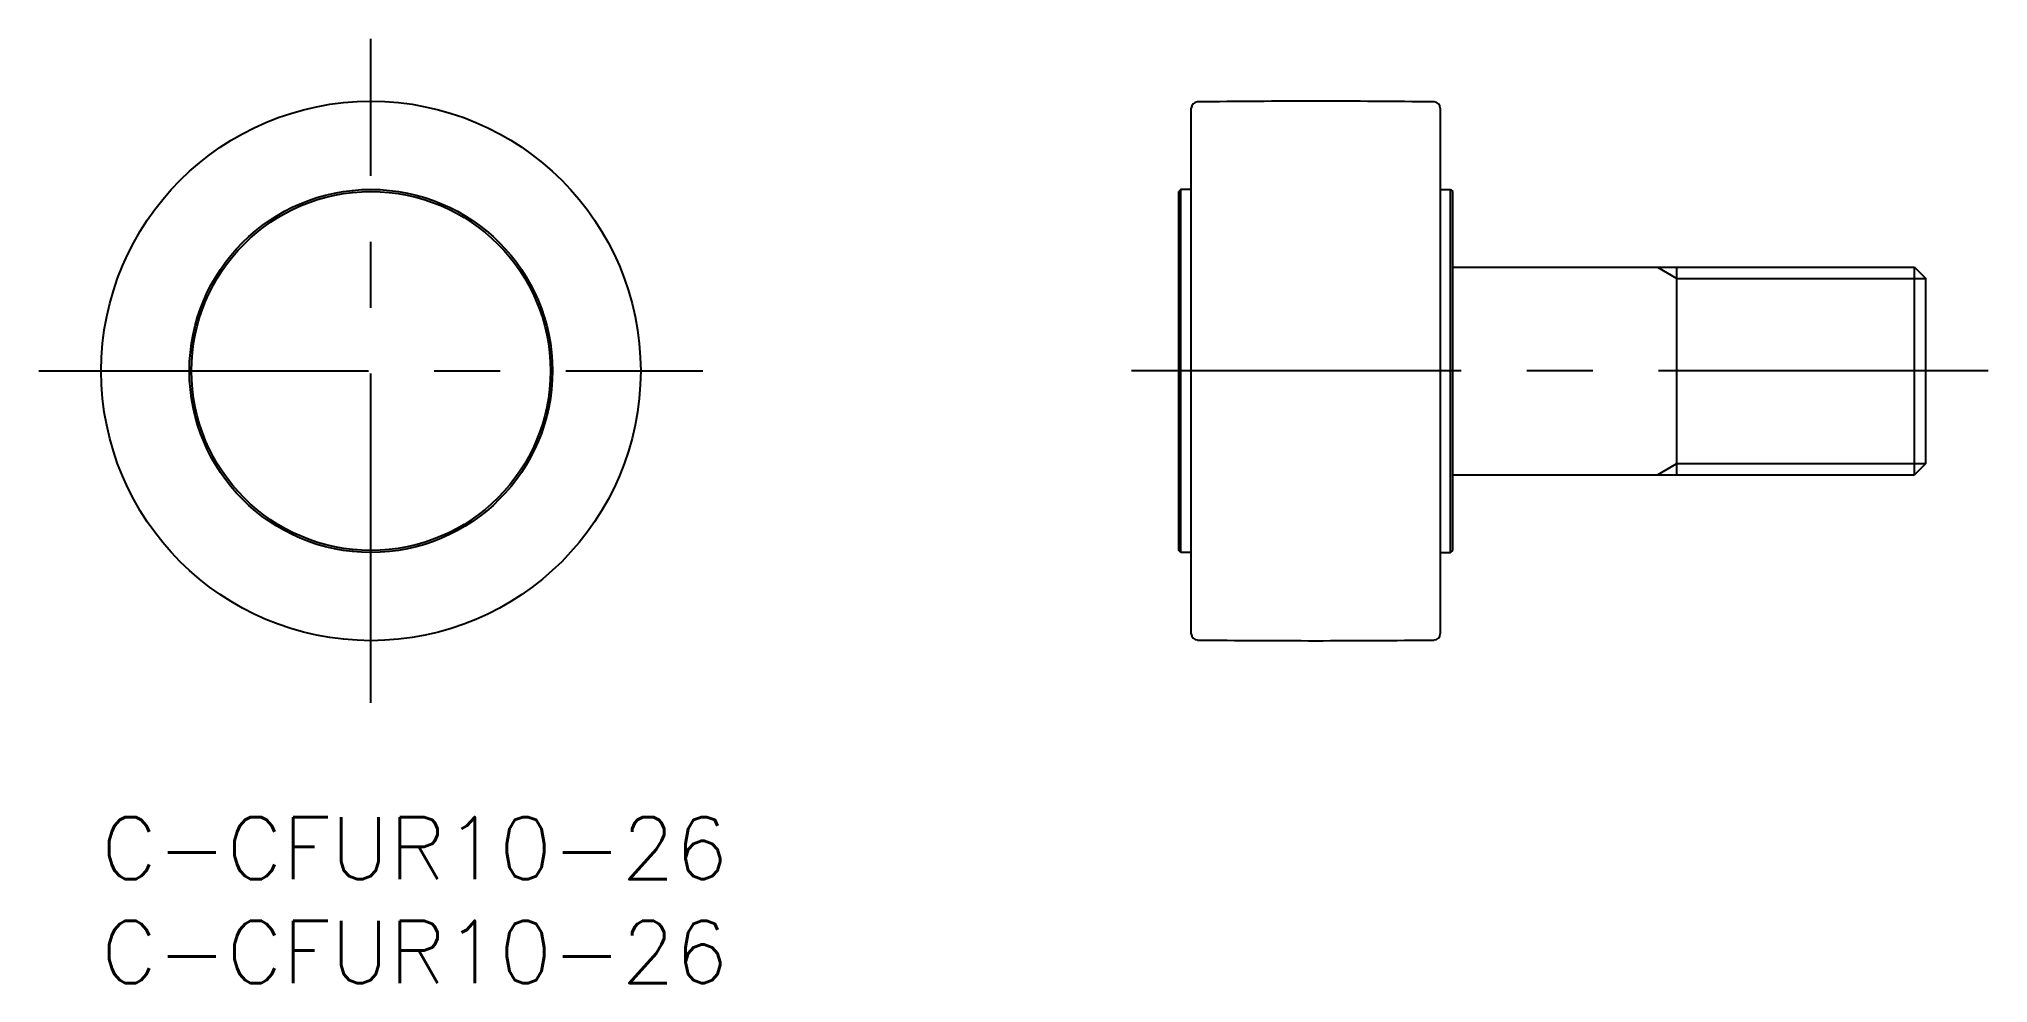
# Model space of a CAD drawing. Extents: x -3 to 90.9, y -8 to 37.5.
import ezdxf

# ---------------------------------------------------------------- set-up
doc = ezdxf.new("R2010")
doc.units = 0
doc.header["$LTSCALE"] = 0.5
doc.linetypes.add('CENTER', pattern=[50.8, 31.75, -6.35, 6.35, -6.35])
for name, color, linetype in [('MSM_CENTER', 1, 'CENTER'), ('MSM_CONTINUOUS', 7, 'CONTINUOUS'), ('MSM_NARROW', 5, 'CONTINUOUS'), ('MSM_PART_NUMBER', 7, 'CONTINUOUS')]:
    doc.layers.add(name, color=color, linetype=linetype)
doc.styles.get("Standard").update_dxf_attribs({"font": 'txt.shx', "height": 2, "bigfont": 'bigfont.shx'})

# ---------------------------------------------------------------- blocks, each defined once
blk = doc.blocks.new('*U15')
at = {"layer": 'MSM_PART_NUMBER'}
blk.add_text('C-CFUR10-26', height=3, dxfattribs=at).set_placement((0, -3))
blk = doc.blocks.new('*U16')
at = {"layer": 'MSM_PART_NUMBER'}
blk.add_text('C-CFUR10-26', height=3, dxfattribs=at).set_placement((0, -8))

msp = doc.modelspace()

# ---------------------------------------------------------------- linework, layer by layer
at = {"layer": 'MSM_CENTER'}
for p, q in [((13, 5.5), (13, 37.5)), ((-3, 21.5), (29, 21.5)), ((90.939, 21.5), (48.939, 21.5))]:
    msp.add_line(p, q, dxfattribs=at)
at = {"layer": 'MSM_CONTINUOUS'}
for p, q in [((52.539, 8.833), (52.539, 34.167)), ((64.539, 34.167), (64.539, 8.833)), ((52.039, 30.25), (51.939, 30.15)), ((51.939, 12.85), (51.939, 30.15)), ((52.539, 30.25), (52.039, 30.25)), ((52.039, 12.75), (52.039, 30.25)), ((64.539, 30.25), (65.039, 30.25)), ((65.039, 30.25), (65.139, 30.15)), ((65.039, 12.75), (65.039, 30.25)), ((65.139, 12.85), (65.139, 30.15)), ((65.139, 26.5), (87.397, 26.5)), ((75.939, 16.5), (75.939, 26.5)), ((87.397, 16.5), (87.397, 26.5)), ((87.397, 26.5), (87.939, 25.959)), ((87.939, 17.042), (87.939, 25.959)), ((87.939, 17.042), (87.397, 16.5)), ((65.139, 16.5), (87.397, 16.5)), ((52.039, 12.75), (51.939, 12.85)), ((52.539, 12.75), (52.039, 12.75)), ((64.539, 12.75), (65.039, 12.75)), ((65.039, 12.75), (65.139, 12.85))]:
    msp.add_line(p, q, dxfattribs=at)
for radius in [13, 8.75, 8.65]:
    msp.add_circle((13, 21.5), radius, dxfattribs=at)
for centre, radius, start, end in [((52.839, 34.167), 0.3, 90.65358, 180), ((58.539, -465.5), 500, 89.34642, 90.65358), ((64.239, 34.167), 0.3, 0, 89.34642), ((52.839, 8.833), 0.3, 180, 269.34642), ((58.539, 508.5), 500, 269.34642, 270.65358), ((64.239, 8.833), 0.3, 270.65358, 0)]:
    msp.add_arc(centre, radius, start, end, dxfattribs=at)
at = {"layer": 'MSM_NARROW'}
for p, q in [((75.001, 26.5), (75.939, 25.959)), ((75.939, 25.959), (87.939, 25.959)), ((75.001, 16.5), (75.939, 17.042)), ((75.939, 17.042), (87.939, 17.042))]:
    msp.add_line(p, q, dxfattribs=at)

# ---------------------------------------------------------------- block references
at = {"layer": 'MSM_CONTINUOUS'}
for name in ['*U15', '*U16']:
    msp.add_blockref(name, (0, 0), dxfattribs=at)

doc.saveas('drawing.dxf')
